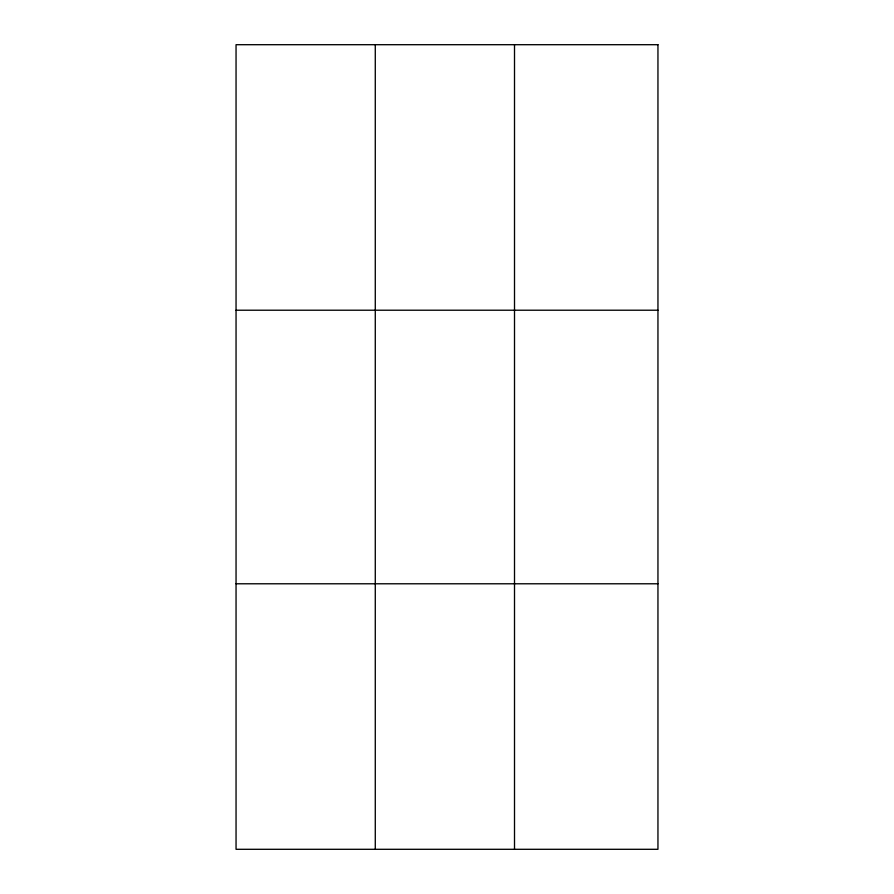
<?xml version="1.0" encoding="UTF-8"?>
<svg xmlns="http://www.w3.org/2000/svg" width="894" height="894" viewBox="0 0 894 894"><rect width="100%" height="100%" fill="white"/><g stroke="black" fill="none" stroke-linecap="round" stroke-linejoin="round"><path stroke-width="1.34" d="M375.279 849.3L375.279 44.7M514.508 849.3L514.508 44.7M236.05 310.218L657.95 310.218M236.05 583.782L657.95 583.782M657.95 44.7L657.95 849.3L236.05 849.3L236.05 44.7L657.95 44.7"/></g></svg>
